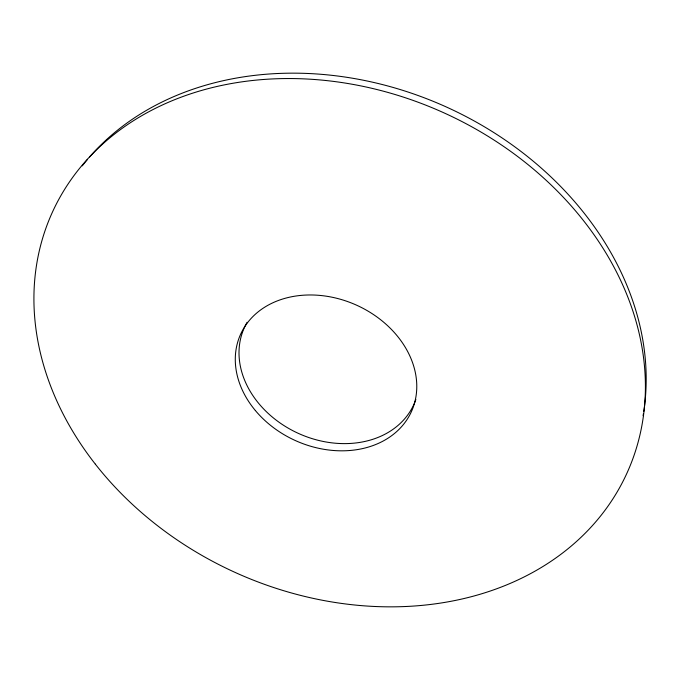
<?xml version="1.0" encoding="UTF-8"?>
<svg xmlns="http://www.w3.org/2000/svg" width="680" height="680" viewBox="0 0 680 680"><rect width="100%" height="100%" fill="white"/><g stroke="black" fill="none" stroke-linecap="round" stroke-linejoin="round"><path stroke-width="1.02" d="M82.272 165.861A313.123 251.541 24.3 0 1 87.567 159.341M89.632 156.935A313.123 251.541 24.3 0 1 448.46 107.95A313.123 251.541 24.3 0 1 643.756 411.536M643.424 413.618A313.123 251.541 24.3 0 1 643.085 415.692M415.871 399.475A93.058 74.06 24.3 0 1 298.154 433.287A93.058 74.06 24.3 0 1 247.103 322.311M95.344 464.151A315.52 252.399 24.3 0 0 621.019 485.103A315.52 252.399 24.3 0 0 302.617 78.82A315.52 252.399 24.3 0 0 95.344 464.151M255.365 410.524A93.755 74.29 24.3 0 0 410.677 413.176A93.755 74.29 24.3 0 0 312.035 294.984A93.755 74.29 24.3 0 0 255.365 410.524"/></g></svg>
